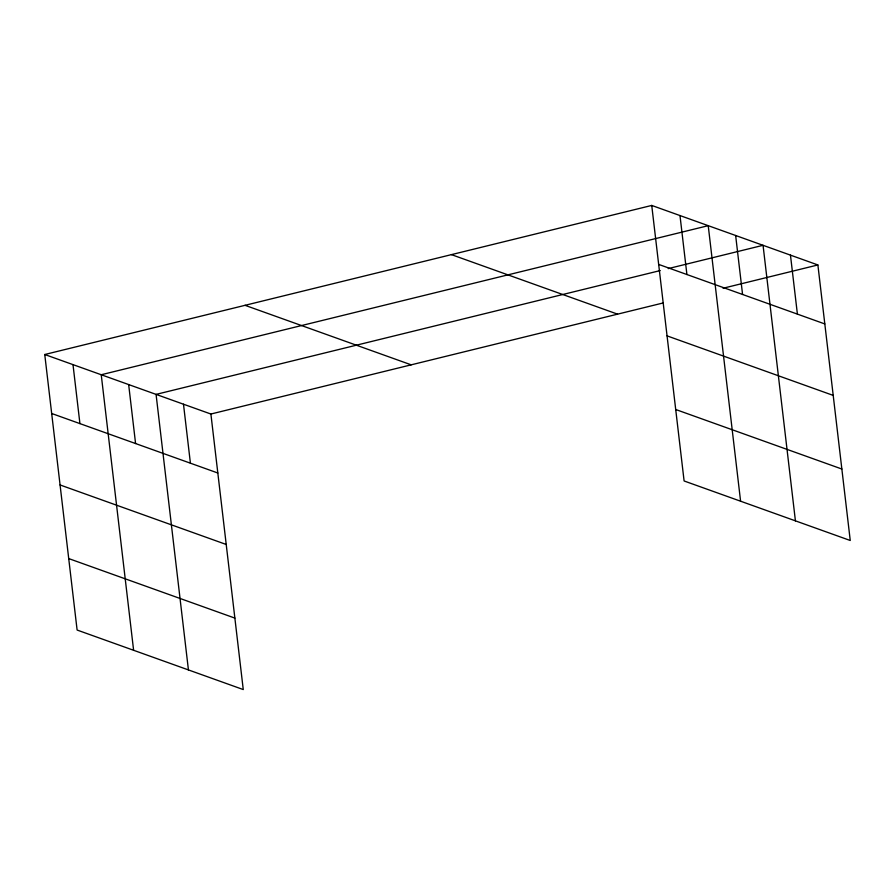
<?xml version="1.0" encoding="UTF-8"?>
<svg xmlns="http://www.w3.org/2000/svg" width="895" height="895" viewBox="0 0 895 895"><rect width="100%" height="100%" fill="white"/><g stroke="black" fill="none" stroke-linecap="round" stroke-linejoin="round"><path stroke-width="1.34" d="M44.75 354.509L210.896 414.027L243.261 689.564L77.115 630.046L44.75 354.509L651.739 205.436L817.885 264.954L850.25 540.49L684.104 480.973L651.739 205.436M660.23 270.57L156.066 394.393L188.431 669.93M668.241 268.601L763.055 245.308L795.42 520.845M210.896 414.027L662.982 303.002M723.071 288.246L817.885 264.954M658.664 264.405L824.81 323.934M451.427 254.627L617.572 314.145M667.066 335.871L833.2 395.4M675.714 409.507L841.859 469.025M245.051 305.318L411.197 364.836M51.675 413.49L217.821 473.007M60.077 484.956L226.222 544.473M68.725 558.581L234.87 618.098M790.464 255.131L797.4 314.111M735.645 235.497L742.57 294.466M740.59 501.211L708.225 225.674L101.236 374.748L133.612 650.285M679.987 215.55L686.912 274.53M183.486 404.216L190.411 463.185M128.656 384.57L135.581 443.54M72.998 364.623L79.923 423.603"/></g></svg>
